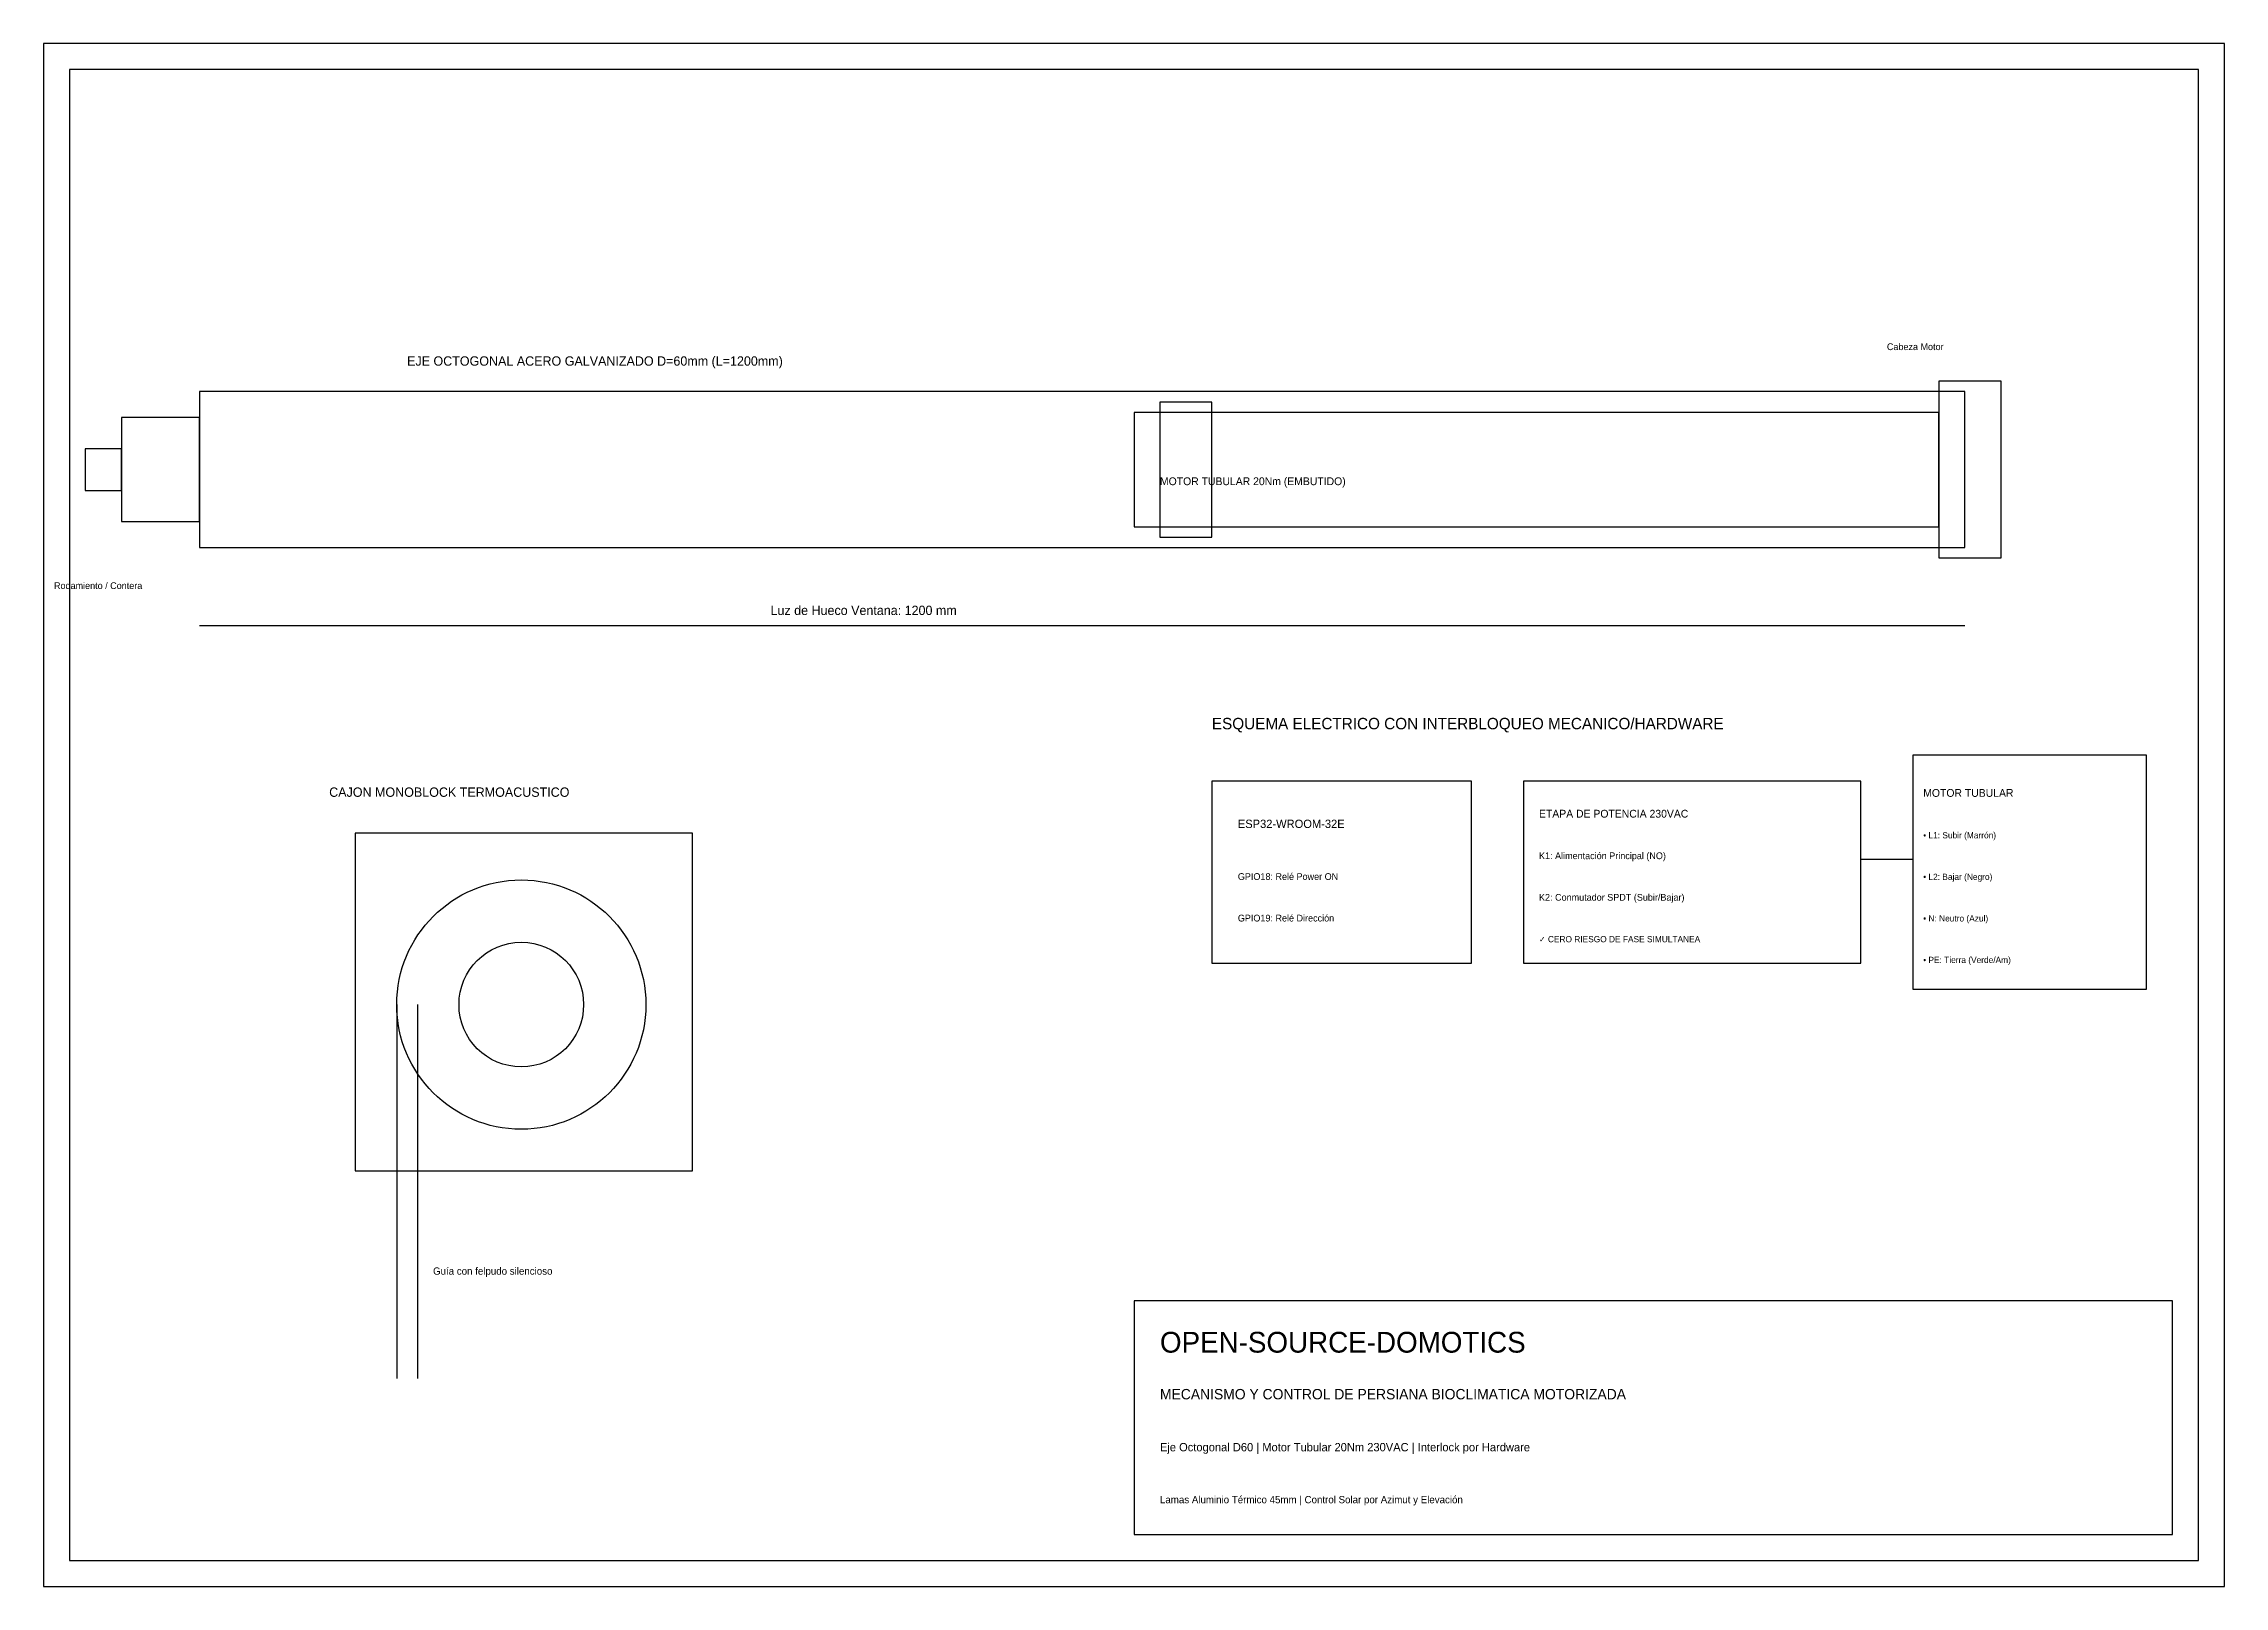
# Model space of a CAD drawing. Extents: x 0 to 420, y 0 to 297.
import ezdxf

# ---------------------------------------------------------------- set-up
doc = ezdxf.new("R2010")
doc.units = 0
for name, color, linetype in [('CIRCUITO_ELECTRICO', 3, 'CONTINUOUS'), ('COTAS_COTACION', 2, 'CONTINUOUS'), ('EJE_OCTOGONAL', 8, 'CONTINUOUS'), ('LAMAS_CAJON', 4, 'CONTINUOUS'), ('MARCO_ROTULO', 7, 'CONTINUOUS'), ('MOTOR_TUBULAR', 1, 'CONTINUOUS'), ('TEXTO_NOTAS', 7, 'CONTINUOUS')]:
    doc.layers.add(name, color=color, linetype=linetype)

msp = doc.modelspace()

# ---------------------------------------------------------------- linework, layer by layer
at = {"layer": 'CIRCUITO_ELECTRICO'}
for p, q in [((275, 155), (225, 155)), ((225, 155), (225, 120)), ((275, 120), (275, 155)), ((350, 155), (285, 155)), ((285, 155), (285, 120)), ((350, 120), (350, 155)), ((350, 140), (360, 140)), ((225, 120), (275, 120)), ((285, 120), (350, 120))]:
    msp.add_line(p, q, dxfattribs=at)
at = {"layer": 'COTAS_COTACION'}
msp.add_line((30, 185), (370, 185), dxfattribs=at)
at = {"layer": 'EJE_OCTOGONAL'}
for p, q in [((370, 230), (30, 230)), ((30, 230), (30, 200)), ((370, 200), (370, 230)), ((30, 225), (15, 225)), ((15, 225), (15, 205)), ((30, 205), (30, 225)), ((15, 219), (8, 219)), ((8, 219), (8, 211)), ((15, 211), (15, 219)), ((8, 211), (15, 211)), ((15, 205), (30, 205)), ((30, 200), (370, 200))]:
    msp.add_line(p, q, dxfattribs=at)
msp.add_circle((92, 112), 12, dxfattribs=at)
at = {"layer": 'LAMAS_CAJON'}
for p, q in [((125, 145), (60, 145)), ((60, 145), (60, 80)), ((125, 80), (125, 145)), ((68, 112), (68, 40)), ((72, 112), (72, 40)), ((60, 80), (125, 80))]:
    msp.add_line(p, q, dxfattribs=at)
msp.add_circle((92, 112), 24, dxfattribs=at)
at = {"layer": 'MARCO_ROTULO'}
for p, q in [((420, 297), (0, 297)), ((0, 297), (0, 0)), ((420, 0), (420, 297)), ((415, 292), (5, 292)), ((5, 292), (5, 5)), ((415, 5), (415, 292)), ((410, 55), (210, 55)), ((210, 55), (210, 10)), ((410, 10), (410, 55)), ((210, 10), (410, 10)), ((5, 5), (415, 5)), ((0, 0), (420, 0))]:
    msp.add_line(p, q, dxfattribs=at)
at = {"layer": 'MOTOR_TUBULAR'}
for p, q in [((377, 232), (365, 232)), ((365, 232), (365, 198)), ((377, 198), (377, 232)), ((225, 228), (215, 228)), ((215, 228), (215, 202)), ((225, 202), (225, 228)), ((365, 226), (210, 226)), ((210, 226), (210, 204)), ((365, 204), (365, 226)), ((210, 204), (365, 204)), ((215, 202), (225, 202)), ((365, 198), (377, 198)), ((405, 160), (360, 160)), ((360, 160), (360, 115)), ((405, 115), (405, 160)), ((360, 115), (405, 115))]:
    msp.add_line(p, q, dxfattribs=at)

# ---------------------------------------------------------------- texts
at = {"layer": 'COTAS_COTACION'}
msp.add_text('Luz de Hueco Ventana: 1200 mm', height=1.8, dxfattribs=at).set_placement((140, 187))
at = {"layer": 'TEXTO_NOTAS'}
for s, height, p in [('EJE OCTOGONAL ACERO GALVANIZADO D=60mm (L=1200mm)', 1.8, (70, 235)), ('Cabeza Motor', 1.3, (355, 238)), ('MOTOR TUBULAR 20Nm (EMBUTIDO)', 1.5, (215, 212)), ('Rodamiento / Contera', 1.3, (2, 192)), ('ESQUEMA ELECTRICO CON INTERBLOQUEO MECANICO/HARDWARE', 2.2, (225, 165)), ('CAJON MONOBLOCK TERMOACUSTICO', 1.8, (55, 152)), ('MOTOR TUBULAR', 1.5, (362, 152)), ('ESP32-WROOM-32E', 1.6, (230, 146)), ('ETAPA DE POTENCIA 230VAC', 1.5, (288, 148)), ('• L1: Subir (Marrón)', 1.2, (362, 144)), ('K1: Alimentación Principal (NO)', 1.3, (288, 140)), ('GPIO18: Relé Power ON', 1.3, (230, 136)), ('• L2: Bajar (Negro)', 1.2, (362, 136)), ('K2: Conmutador SPDT (Subir/Bajar)', 1.3, (288, 132)), ('GPIO19: Relé Dirección', 1.3, (230, 128)), ('• N: Neutro (Azul)', 1.2, (362, 128)), ('✓ CERO RIESGO DE FASE SIMULTANEA', 1.2, (288, 124)), ('• PE: Tierra (Verde/Am)', 1.2, (362, 120)), ('Guía con felpudo silencioso', 1.4, (75, 60)), ('OPEN-SOURCE-DOMOTICS', 4, (215, 45)), ('MECANISMO Y CONTROL DE PERSIANA BIOCLIMATICA MOTORIZADA', 2, (215, 36)), ('Eje Octogonal D60 | Motor Tubular 20Nm 230VAC | Interlock por Hardware', 1.6, (215, 26)), ('Lamas Aluminio Térmico 45mm | Control Solar por Azimut y Elevación', 1.4, (215, 16))]:
    msp.add_text(s, height=height, dxfattribs=at).set_placement(p)

doc.saveas('drawing.dxf')
